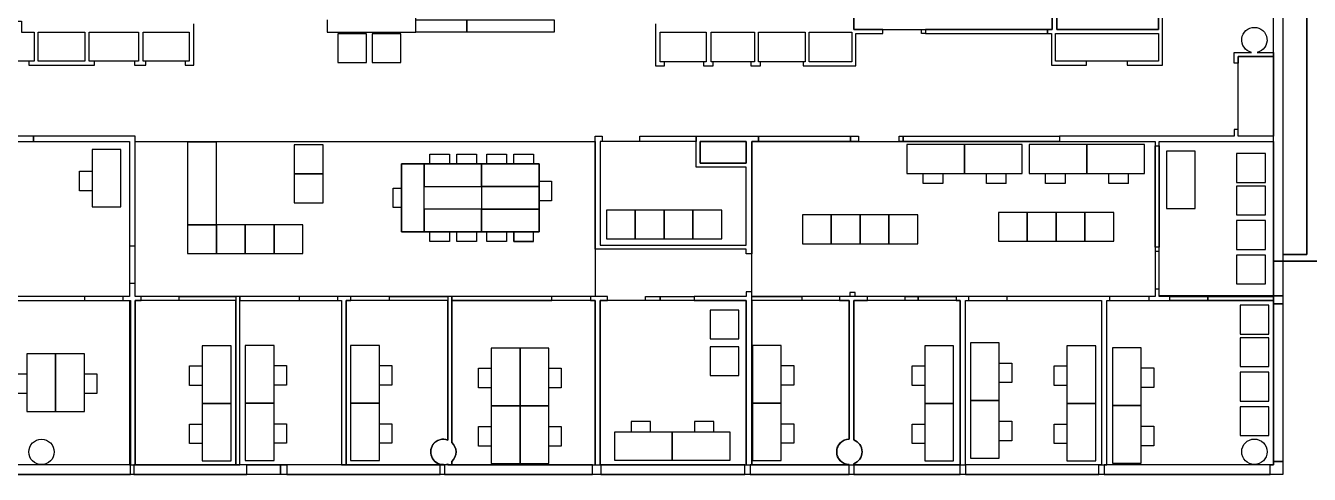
# Model space of a CAD drawing. Extents: x -199 to 9291, y -8332 to -2424.
# Drawn here: x 1780 to 4863, y -8332 to -7254 of the extents above; entities that cross this region are included whole.
import ezdxf

# ---------------------------------------------------------------- set-up
doc = ezdxf.new("R2010")
doc.units = 0
for name, color, linetype in [('0_VOID', 7, 'CONTINUOUS'), ('CHAIR', 142, 'CONTINUOUS'), ('FLOOR', 3, 'CONTINUOUS'), ('FURNITURE', 2, 'CONTINUOUS'), ('LABS', 1, 'CONTINUOUS'), ('MEETING_ROOMS', 1, 'CONTINUOUS'), ('OFFICES', 1, 'CONTINUOUS'), ('WALLS', 6, 'CONTINUOUS')]:
    doc.layers.add(name, color=color, linetype=linetype)

msp = doc.modelspace()

# ---------------------------------------------------------------- linework, layer by layer
at = {"layer": '0_VOID'}
for points in [[(4857.6, -6280.6), (4799.9, -6280.6), (4799.9, -7803.8), (4857.6, -7803.8)], [(4500.7, -7262.5), (4256.9, -7262.5), (4256.9, -6896.8), (4500.7, -6896.8)], [(1800.6, -7338.9), (1638.1, -7338.9), (1638.1, -7243), (1769.7, -7243), (1769.7, -7269), (1800.6, -7269)], [(1810.4, -7269), (1922.5, -7269), (1922.5, -7338.9), (1810.4, -7338.9)], [(2051, -7338.9), (1932.3, -7338.9), (1932.3, -7269), (2051, -7269)], [(2172.9, -7338.9), (2062.3, -7338.9), (2062.3, -7269), (2172.9, -7269)], [(3414.8, -7340.5), (3304.3, -7340.5), (3304.3, -7269), (3414.8, -7269)], [(3530.3, -7340.5), (3426.2, -7340.5), (3426.2, -7269), (3530.3, -7269)], [(3652.2, -7340.5), (3540, -7340.5), (3540, -7269), (3652.2, -7269)], [(3661.9, -7269), (3764.4, -7269), (3764.4, -7340.5), (3661.9, -7340.5)], [(4500.7, -7338.9), (4253.7, -7338.9), (4253.7, -7272.3), (4500.7, -7272.3)], [(4692.6, -7327.5), (4777.1, -7327.5), (4777.1, -7519.4), (4692.6, -7519.4)], [(3400.2, -7584.4), (3510.8, -7584.4), (3510.8, -7532.4), (3400.2, -7532.4)]]:
    msp.add_lwpolyline(points, close=True, dxfattribs=at)
at = {"layer": 'CHAIR'}
for points in [[(2238.3, -7732), (2238.3, -7533.8), (2169.1, -7533.8), (2169.1, -7732), (2238.3, -7732)], [(2238.3, -7732), (2238.3, -7533.8), (2169.1, -7533.8), (2169.1, -7732), (2238.3, -7732)], [(2494.2, -7609.6), (2494.2, -7540.4), (2425, -7540.4), (2425, -7609.6), (2494.2, -7609.6)], [(2750.9, -7585.8), (2750.9, -7562.3), (2797.9, -7562.3), (2797.9, -7585.8)], [(2815.5, -7585.8), (2815.5, -7562.3), (2862.5, -7562.3), (2862.5, -7585.8)], [(2887.9, -7585.8), (2887.9, -7562.3), (2934.9, -7562.3), (2934.9, -7585.8)], [(2952.5, -7585.8), (2952.5, -7562.3), (2999.4, -7562.3), (2999.4, -7585.8)], [(1939.7, -7650.7), (1909.1, -7650.7), (1909.1, -7603.7), (1939.7, -7603.7)], [(2494.2, -7679.3), (2494.2, -7610.1), (2425, -7610.1), (2425, -7679.3), (2494.2, -7679.3)], [(2494.2, -7679.3), (2494.2, -7610.1), (2425, -7610.1), (2425, -7679.3), (2494.2, -7679.3)], [(3982.7, -7632.8), (3935.7, -7632.8), (3935.7, -7608.6)], [(3982.7, -7608.6), (3982.7, -7632.8)], [(4134.7, -7632.8), (4087.7, -7632.8), (4087.7, -7608.6)], [(4134.7, -7632.8), (4134.7, -7608.6)], [(4276.9, -7632.8), (4229.9, -7632.8), (4229.9, -7608.6)], [(4276.9, -7608.6), (4276.9, -7632.8)], [(4428.8, -7632.8), (4381.9, -7632.8), (4381.9, -7608.6)], [(4428.8, -7632.8), (4428.8, -7608.6)], [(2682.4, -7690.9), (2662.6, -7690.9), (2662.6, -7643.9), (2682.4, -7643.9)], [(3013.6, -7627.6), (3043.3, -7627.6), (3043.3, -7674.6)], [(3043.3, -7674.6), (3013.6, -7674.6)], [(2238.3, -7801.2), (2238.3, -7732), (2169.1, -7732), (2169.1, -7801.2), (2238.3, -7801.2)], [(2238.3, -7801.2), (2238.3, -7732), (2169.1, -7732), (2169.1, -7801.2), (2238.3, -7801.2)], [(2307.5, -7801.2), (2307.5, -7732), (2238.3, -7732), (2238.3, -7801.2), (2307.5, -7801.2)], [(2307.5, -7801.2), (2307.5, -7732), (2238.3, -7732), (2238.3, -7801.2), (2307.5, -7801.2)], [(2376.7, -7801.2), (2376.7, -7732), (2307.5, -7732), (2307.5, -7801.2), (2376.7, -7801.2)], [(2376.7, -7801.2), (2376.7, -7732), (2307.5, -7732), (2307.5, -7801.2), (2376.7, -7801.2)], [(2445.9, -7801.2), (2445.9, -7732), (2376.7, -7732), (2376.7, -7801.2), (2445.9, -7801.2)], [(2445.9, -7801.2), (2445.9, -7732), (2376.7, -7732), (2376.7, -7801.2), (2445.9, -7801.2)], [(2797.9, -7772.4), (2750.9, -7772.4), (2750.9, -7748.9)], [(2797.9, -7748.9), (2797.9, -7772.4)], [(2862.5, -7772.4), (2815.5, -7772.4), (2815.5, -7748.9)], [(2862.5, -7748.9), (2862.5, -7772.4)], [(2934.9, -7772.4), (2887.9, -7772.4), (2887.9, -7748.9)], [(2934.9, -7748.9), (2934.9, -7772.4)], [(2999.4, -7772.4), (2952.5, -7772.4), (2952.5, -7748.9)], [(2952.5, -7748.9), (2952.5, -7772.4), (2999.4, -7772.4), (2999.4, -7748.9)], [(3493, -8006.6), (3493, -7937.4), (3423.8, -7937.4), (3423.8, -8006.6), (3493, -8006.6)], [(3493, -8094.8), (3493, -8025.6), (3423.8, -8025.6), (3423.8, -8094.8), (3493, -8094.8)], [(2204, -8118.3), (2173.4, -8118.3), (2173.4, -8071.3), (2204, -8071.3)], [(2376.9, -8070.5), (2406.8, -8070.5), (2406.8, -8117.5)], [(2629.8, -8070.5), (2659.8, -8070.5), (2659.8, -8117.5)], [(2898.3, -8124.2), (2867.7, -8124.2), (2867.7, -8077.2), (2898.3, -8077.2)], [(3036.7, -8077.2), (3066.6, -8077.2), (3066.6, -8124.2)], [(3594.7, -8070.5), (3624.7, -8070.5), (3624.7, -8117.5)], [(3939.6, -8118.3), (3909, -8118.3), (3909, -8071.3), (3939.6, -8071.3)], [(4118.3, -8064.7), (4148.3, -8064.7), (4148.3, -8111.7)], [(4280.9, -8118.3), (4250.2, -8118.3), (4250.2, -8071.3), (4280.9, -8071.3)], [(4459.6, -8076.4), (4489.5, -8076.4), (4489.5, -8123.4)], [(1782.8, -8137.8), (1752.2, -8137.8), (1752.2, -8090.8), (1782.8, -8090.8)], [(1921.2, -8090.8), (1951.2, -8090.8), (1951.2, -8137.8)], [(1951.2, -8137.8), (1921.2, -8137.8)], [(2406.8, -8117.5), (2376.9, -8117.5)], [(2659.8, -8117.5), (2629.8, -8117.5)], [(3066.6, -8124.2), (3036.7, -8124.2)], [(3624.7, -8117.5), (3594.7, -8117.5)], [(4148.3, -8111.7), (4118.3, -8111.7)], [(4489.5, -8123.4), (4459.6, -8123.4)], [(2204, -8258.3), (2173.4, -8258.3), (2173.4, -8211.3), (2204, -8211.3)], [(2376.9, -8210.5), (2406.8, -8210.5), (2406.8, -8257.5)], [(2629.8, -8210.5), (2659.8, -8210.5), (2659.8, -8257.5)], [(2898.3, -8264.2), (2867.7, -8264.2), (2867.7, -8217.2), (2898.3, -8217.2)], [(3036.7, -8217.2), (3066.6, -8217.2), (3066.6, -8264.2)], [(3281.1, -8205.5), (3234.1, -8205.5), (3234.1, -8229.8)], [(3281.1, -8229.8), (3281.1, -8205.5)], [(3433.1, -8205.5), (3386.1, -8205.5), (3386.1, -8229.8)], [(3433.1, -8229.8), (3433.1, -8205.5)], [(3594.7, -8210.5), (3624.7, -8210.5), (3624.7, -8257.5)], [(3939.6, -8258.3), (3909, -8258.3), (3909, -8211.3), (3939.6, -8211.3)], [(4118.3, -8204.6), (4148.3, -8204.6), (4148.3, -8251.6)], [(4280.9, -8258.3), (4250.2, -8258.3), (4250.2, -8211.3), (4280.9, -8211.3)], [(4459.6, -8216.3), (4489.5, -8216.3), (4489.5, -8263.3)], [(2659.8, -8257.5), (2629.8, -8257.5)], [(3624.7, -8257.5), (3594.7, -8257.5)], [(4148.3, -8251.6), (4118.3, -8251.6)], [(3066.6, -8264.2), (3036.7, -8264.2)], [(4489.5, -8263.3), (4459.6, -8263.3)]]:
    msp.add_lwpolyline(points, dxfattribs=at)
at = {"layer": 'FLOOR'}
msp.add_lwpolyline([(-198.9, -3331.8), (4799.9, -3331.8), (4799.9, -3489.5), (5206.3, -3489.5), (5206.3, -2423.9), (9290.6, -2423.9), (9290.6, -8215.1), (5206.3, -8215.1), (5206.3, -7820.1), (4799.9, -7820.1), (4799.9, -8332.2), (-198.9, -8332.2)], close=True, dxfattribs=at)
at = {"layer": 'FURNITURE'}
for points in [[(2598.8, -7342.2), (2598.8, -7273), (2529.5, -7273), (2529.5, -7342.2), (2598.8, -7342.2)], [(2681.1, -7342.2), (2681.1, -7273), (2611.9, -7273), (2611.9, -7342.2), (2681.1, -7342.2)], [(2008.9, -7550.9), (1939.7, -7550.9), (1939.7, -7689.3), (2008.9, -7689.3), (2008.9, -7550.9)], [(2008.9, -7550.9), (1939.7, -7550.9), (1939.7, -7689.3), (2008.9, -7689.3), (2008.9, -7550.9)], [(4034.8, -7608.6), (4034.8, -7539.4), (3896.4, -7539.4), (3896.4, -7608.6), (4034.8, -7608.6)], [(4034.8, -7608.6), (4034.8, -7539.4), (3896.4, -7539.4), (3896.4, -7608.6), (4034.8, -7608.6)], [(4173.2, -7608.6), (4173.2, -7539.4), (4034.8, -7539.4), (4034.8, -7608.6), (4173.2, -7608.6)], [(4173.2, -7608.6), (4173.2, -7539.4), (4034.8, -7539.4), (4034.8, -7608.6), (4173.2, -7608.6)], [(4329, -7608.6), (4329, -7539.4), (4190.6, -7539.4), (4190.6, -7608.6), (4329, -7608.6)], [(4329, -7608.6), (4329, -7539.4), (4190.6, -7539.4), (4190.6, -7608.6), (4329, -7608.6)], [(4467.4, -7608.6), (4467.4, -7539.4), (4329, -7539.4), (4329, -7608.6), (4467.4, -7608.6)], [(4467.4, -7608.6), (4467.4, -7539.4), (4329, -7539.4), (4329, -7608.6), (4467.4, -7608.6)], [(4589, -7555.1), (4519.8, -7555.1), (4519.8, -7693.5), (4589, -7693.5), (4589, -7555.1)], [(4589, -7555.1), (4519.8, -7555.1), (4519.8, -7693.5), (4589, -7693.5), (4589, -7555.1)], [(4757.9, -7630.3), (4757.9, -7561.1), (4688.7, -7561.1), (4688.7, -7630.3), (4757.9, -7630.3)], [(4757.9, -7630.3), (4757.9, -7561.1), (4688.7, -7561.1), (4688.7, -7630.3), (4757.9, -7630.3)], [(2736.8, -7585.8), (2682.4, -7585.8), (2682.4, -7748.9), (2736.8, -7748.9), (2736.8, -7585.8)], [(2736.8, -7585.8), (2682.4, -7585.8), (2682.4, -7748.9), (2736.8, -7748.9), (2736.8, -7585.8)], [(2875.2, -7640.2), (2875.2, -7585.8), (2736.8, -7585.8), (2736.8, -7640.2), (2875.2, -7640.2)], [(2875.2, -7640.2), (2875.2, -7585.8), (2736.8, -7585.8), (2736.8, -7640.2), (2875.2, -7640.2)], [(3013.6, -7640.2), (3013.6, -7585.8), (2875.2, -7585.8), (2875.2, -7640.2), (3013.6, -7640.2)], [(3013.6, -7640.2), (3013.6, -7585.8), (2875.2, -7585.8), (2875.2, -7640.2), (3013.6, -7640.2)], [(3013.6, -7694.6), (3013.6, -7640.2), (2875.2, -7640.2), (2875.2, -7694.6), (3013.6, -7694.6)], [(3013.6, -7694.6), (3013.6, -7640.2), (2875.2, -7640.2), (2875.2, -7694.6), (3013.6, -7694.6)], [(4757.9, -7708.6), (4757.9, -7639.4), (4688.7, -7639.4), (4688.7, -7708.6), (4757.9, -7708.6)], [(4757.9, -7708.6), (4757.9, -7639.4), (4688.7, -7639.4), (4688.7, -7708.6), (4757.9, -7708.6)], [(2875.2, -7748.9), (2875.2, -7694.6), (2736.8, -7694.6), (2736.8, -7748.9), (2875.2, -7748.9)], [(2875.2, -7748.9), (2875.2, -7694.6), (2736.8, -7694.6), (2736.8, -7748.9), (2875.2, -7748.9)], [(3013.6, -7748.9), (3013.6, -7694.6), (2875.2, -7694.6), (2875.2, -7748.9), (3013.6, -7748.9)], [(3013.6, -7748.9), (3013.6, -7694.6), (2875.2, -7694.6), (2875.2, -7748.9), (3013.6, -7748.9)], [(3244.3, -7766), (3244.3, -7696.8), (3175.1, -7696.8), (3175.1, -7766), (3244.3, -7766)], [(3244.3, -7766), (3244.3, -7696.8), (3175.1, -7696.8), (3175.1, -7766), (3244.3, -7766)], [(3313.5, -7766), (3313.5, -7696.8), (3244.3, -7696.8), (3244.3, -7766), (3313.5, -7766)], [(3313.5, -7766), (3313.5, -7696.8), (3244.3, -7696.8), (3244.3, -7766), (3313.5, -7766)], [(3382.7, -7766), (3382.7, -7696.8), (3313.5, -7696.8), (3313.5, -7766), (3382.7, -7766)], [(3382.7, -7766), (3382.7, -7696.8), (3313.5, -7696.8), (3313.5, -7766), (3382.7, -7766)], [(3451.9, -7766), (3451.9, -7696.8), (3382.7, -7696.8), (3382.7, -7766), (3451.9, -7766)], [(3451.9, -7766), (3451.9, -7696.8), (3382.7, -7696.8), (3382.7, -7766), (3451.9, -7766)], [(4185.7, -7771.8), (4185.7, -7702.6), (4116.5, -7702.6), (4116.5, -7771.8), (4185.7, -7771.8)], [(4185.7, -7771.8), (4185.7, -7702.6), (4116.5, -7702.6), (4116.5, -7771.8), (4185.7, -7771.8)], [(4254.9, -7771.8), (4254.9, -7702.6), (4185.7, -7702.6), (4185.7, -7771.8), (4254.9, -7771.8)], [(4254.9, -7771.8), (4254.9, -7702.6), (4185.7, -7702.6), (4185.7, -7771.8), (4254.9, -7771.8)], [(4324.1, -7771.8), (4324.1, -7702.6), (4254.9, -7702.6), (4254.9, -7771.8), (4324.1, -7771.8)], [(4324.1, -7771.8), (4324.1, -7702.6), (4254.9, -7702.6), (4254.9, -7771.8), (4324.1, -7771.8)], [(4393.3, -7771.8), (4393.3, -7702.6), (4324.1, -7702.6), (4324.1, -7771.8), (4393.3, -7771.8)], [(4393.3, -7771.8), (4393.3, -7702.6), (4324.1, -7702.6), (4324.1, -7771.8), (4393.3, -7771.8)], [(3715, -7777.7), (3715, -7708.5), (3645.8, -7708.5), (3645.8, -7777.7), (3715, -7777.7)], [(3715, -7777.7), (3715, -7708.5), (3645.8, -7708.5), (3645.8, -7777.7), (3715, -7777.7)], [(3784.2, -7777.7), (3784.2, -7708.5), (3715, -7708.5), (3715, -7777.7), (3784.2, -7777.7)], [(3784.2, -7777.7), (3784.2, -7708.5), (3715, -7708.5), (3715, -7777.7), (3784.2, -7777.7)], [(3853.4, -7777.7), (3853.4, -7708.5), (3784.2, -7708.5), (3784.2, -7777.7), (3853.4, -7777.7)], [(3853.4, -7777.7), (3853.4, -7708.5), (3784.2, -7708.5), (3784.2, -7777.7), (3853.4, -7777.7)], [(3922.6, -7777.7), (3922.6, -7708.5), (3853.4, -7708.5), (3853.4, -7777.7), (3922.6, -7777.7)], [(3922.6, -7777.7), (3922.6, -7708.5), (3853.4, -7708.5), (3853.4, -7777.7), (3922.6, -7777.7)], [(4757.9, -7791.5), (4757.9, -7722.3), (4688.7, -7722.3), (4688.7, -7791.5), (4757.9, -7791.5)], [(4757.9, -7791.5), (4757.9, -7722.3), (4688.7, -7722.3), (4688.7, -7791.5), (4757.9, -7791.5)], [(4757.9, -7874.3), (4757.9, -7805.1), (4688.7, -7805.1), (4688.7, -7874.3), (4757.9, -7874.3)], [(4757.9, -7874.3), (4757.9, -7805.1), (4688.7, -7805.1), (4688.7, -7874.3), (4757.9, -7874.3)], [(4766, -7994.8), (4766, -7925.6), (4696.8, -7925.6), (4696.8, -7994.8), (4766, -7994.8)], [(4766, -7994.8), (4766, -7925.6), (4696.8, -7925.6), (4696.8, -7994.8), (4766, -7994.8)], [(4118.3, -8016.4), (4049.1, -8016.4), (4049.1, -8154.8), (4118.3, -8154.8), (4118.3, -8016.4)], [(4118.3, -8016.4), (4049.1, -8016.4), (4049.1, -8154.8), (4118.3, -8154.8), (4118.3, -8016.4)], [(4766, -8073.1), (4766, -8003.9), (4696.8, -8003.9), (4696.8, -8073.1), (4766, -8073.1)], [(4766, -8073.1), (4766, -8003.9), (4696.8, -8003.9), (4696.8, -8073.1), (4766, -8073.1)], [(1852, -8042.5), (1782.8, -8042.5), (1782.8, -8180.9), (1852, -8180.9), (1852, -8042.5)], [(1852, -8042.5), (1782.8, -8042.5), (1782.8, -8180.9), (1852, -8180.9), (1852, -8042.5)], [(1921.2, -8042.5), (1852, -8042.5), (1852, -8180.9), (1921.2, -8180.9), (1921.2, -8042.5)], [(1921.2, -8042.5), (1852, -8042.5), (1852, -8180.9), (1921.2, -8180.9), (1921.2, -8042.5)], [(2273.2, -8023.1), (2204, -8023.1), (2204, -8161.5), (2273.2, -8161.5), (2273.2, -8023.1)], [(2273.2, -8023.1), (2204, -8023.1), (2204, -8161.5), (2273.2, -8161.5), (2273.2, -8023.1)], [(2376.9, -8022.3), (2307.6, -8022.3), (2307.6, -8160.7), (2376.9, -8160.7), (2376.9, -8022.3)], [(2376.9, -8022.3), (2307.6, -8022.3), (2307.6, -8160.7), (2376.9, -8160.7), (2376.9, -8022.3)], [(2629.8, -8022.3), (2560.6, -8022.3), (2560.6, -8160.7), (2629.8, -8160.7), (2629.8, -8022.3)], [(2629.8, -8022.3), (2560.6, -8022.3), (2560.6, -8160.7), (2629.8, -8160.7), (2629.8, -8022.3)], [(2967.5, -8029), (2898.3, -8029), (2898.3, -8167.4), (2967.5, -8167.4), (2967.5, -8029)], [(2967.5, -8029), (2898.3, -8029), (2898.3, -8167.4), (2967.5, -8167.4), (2967.5, -8029)], [(3036.7, -8029), (2967.5, -8029), (2967.5, -8167.4), (3036.7, -8167.4), (3036.7, -8029)], [(3036.7, -8029), (2967.5, -8029), (2967.5, -8167.4), (3036.7, -8167.4), (3036.7, -8029)], [(3594.7, -8022.3), (3525.5, -8022.3), (3525.5, -8160.7), (3594.7, -8160.7), (3594.7, -8022.3)], [(3594.7, -8022.3), (3525.5, -8022.3), (3525.5, -8160.7), (3594.7, -8160.7), (3594.7, -8022.3)], [(4008.8, -8023.1), (3939.6, -8023.1), (3939.6, -8161.5), (4008.8, -8161.5), (4008.8, -8023.1)], [(4008.8, -8023.1), (3939.6, -8023.1), (3939.6, -8161.5), (4008.8, -8161.5), (4008.8, -8023.1)], [(4350.1, -8023.1), (4280.9, -8023.1), (4280.9, -8161.5), (4350.1, -8161.5), (4350.1, -8023.1)], [(4350.1, -8023.1), (4280.9, -8023.1), (4280.9, -8161.5), (4350.1, -8161.5), (4350.1, -8023.1)], [(4459.6, -8028.2), (4390.4, -8028.2), (4390.4, -8166.6), (4459.6, -8166.6), (4459.6, -8028.2)], [(4459.6, -8028.2), (4390.4, -8028.2), (4390.4, -8166.6), (4459.6, -8166.6), (4459.6, -8028.2)], [(4766, -8156), (4766, -8086.8), (4696.8, -8086.8), (4696.8, -8156), (4766, -8156)], [(4766, -8156), (4766, -8086.8), (4696.8, -8086.8), (4696.8, -8156), (4766, -8156)], [(2273.2, -8161.5), (2204, -8161.5), (2204, -8299.9), (2273.2, -8299.9), (2273.2, -8161.5)], [(2273.2, -8161.5), (2204, -8161.5), (2204, -8299.9), (2273.2, -8299.9), (2273.2, -8161.5)], [(2376.9, -8160.7), (2307.6, -8160.7), (2307.6, -8299.1), (2376.9, -8299.1), (2376.9, -8160.7)], [(2376.9, -8160.7), (2307.6, -8160.7), (2307.6, -8299.1), (2376.9, -8299.1), (2376.9, -8160.7)], [(2629.8, -8160.7), (2560.6, -8160.7), (2560.6, -8299.1), (2629.8, -8299.1), (2629.8, -8160.7)], [(2629.8, -8160.7), (2560.6, -8160.7), (2560.6, -8299.1), (2629.8, -8299.1), (2629.8, -8160.7)], [(2967.5, -8167.4), (2898.3, -8167.4), (2898.3, -8305.8), (2967.5, -8305.8), (2967.5, -8167.4)], [(2967.5, -8167.4), (2898.3, -8167.4), (2898.3, -8305.8), (2967.5, -8305.8), (2967.5, -8167.4)], [(3036.7, -8167.4), (2967.5, -8167.4), (2967.5, -8305.8), (3036.7, -8305.8), (3036.7, -8167.4)], [(3036.7, -8167.4), (2967.5, -8167.4), (2967.5, -8305.8), (3036.7, -8305.8), (3036.7, -8167.4)], [(3594.7, -8160.7), (3525.5, -8160.7), (3525.5, -8299.1), (3594.7, -8299.1), (3594.7, -8160.7)], [(3594.7, -8160.7), (3525.5, -8160.7), (3525.5, -8299.1), (3594.7, -8299.1), (3594.7, -8160.7)], [(4008.8, -8161.5), (3939.6, -8161.5), (3939.6, -8299.9), (4008.8, -8299.9), (4008.8, -8161.5)], [(4008.8, -8161.5), (3939.6, -8161.5), (3939.6, -8299.9), (4008.8, -8299.9), (4008.8, -8161.5)], [(4118.3, -8154.8), (4049.1, -8154.8), (4049.1, -8293.2), (4118.3, -8293.2), (4118.3, -8154.8)], [(4118.3, -8154.8), (4049.1, -8154.8), (4049.1, -8293.2), (4118.3, -8293.2), (4118.3, -8154.8)], [(4350.1, -8161.5), (4280.9, -8161.5), (4280.9, -8299.9), (4350.1, -8299.9), (4350.1, -8161.5)], [(4350.1, -8161.5), (4280.9, -8161.5), (4280.9, -8299.9), (4350.1, -8299.9), (4350.1, -8161.5)], [(4459.6, -8166.6), (4390.4, -8166.6), (4390.4, -8305), (4459.6, -8305), (4459.6, -8166.6)], [(4459.6, -8166.6), (4390.4, -8166.6), (4390.4, -8305), (4459.6, -8305), (4459.6, -8166.6)], [(4766, -8238.9), (4766, -8169.7), (4696.8, -8169.7), (4696.8, -8238.9), (4766, -8238.9)], [(4766, -8238.9), (4766, -8169.7), (4696.8, -8169.7), (4696.8, -8238.9), (4766, -8238.9)], [(3333.2, -8229.8), (3333.2, -8299), (3194.8, -8299), (3194.8, -8229.8), (3333.2, -8229.8)], [(3333.2, -8229.8), (3333.2, -8299), (3194.8, -8299), (3194.8, -8229.8), (3333.2, -8229.8)], [(3471.6, -8229.8), (3471.6, -8299), (3333.2, -8299), (3333.2, -8229.8), (3471.6, -8229.8)], [(3471.6, -8229.8), (3471.6, -8299), (3333.2, -8299), (3333.2, -8229.8), (3471.6, -8229.8)], [(2406.8, -8257.5), (2376.9, -8257.5)]]:
    msp.add_lwpolyline(points, dxfattribs=at)
msp.add_lwpolyline([(3013.6, -7748.9), (2682.4, -7748.9), (2682.4, -7585.8), (3013.6, -7585.8)], close=True, dxfattribs=at)
at = {"layer": 'LABS'}
msp.add_lwpolyline([(2042.8, -7532.4), (3148.2, -7532.4), (3148.2, -7904.6), (2042.8, -7904.6)], close=True, dxfattribs=at)
at = {"layer": 'MEETING_ROOMS'}
msp.add_lwpolyline([(4245.5, -6422.1), (3769.2, -6422.1), (3769.2, -7262.5), (3839.1, -7262.5), (3931.8, -7262.5), (3941.5, -7262.5), (4234.1, -7262.5), (4245.5, -7262.5)], close=True, dxfattribs=at)
at = {"layer": 'OFFICES'}
for points in [[(2029.8, -7904.6), (1319.4, -7904.6), (1319.4, -7532.4), (2029.8, -7532.4)], [(3510.8, -7594.1), (3390.5, -7594.1), (3390.5, -7532.4), (3255.5, -7532.4), (3164.5, -7532.4), (3159.6, -7532.4), (3159.6, -7781.1), (3510.8, -7781.1)], [(3523.8, -7532.4), (4492.6, -7532.4), (4492.6, -7904.6), (3523.8, -7904.6)], [(4777.1, -7903), (4502.4, -7903), (4502.4, -7532.4), (4777.1, -7532.4)], [(1686.8, -7914.4), (2031.5, -7914.4), (2031.5, -8309.4), (1686.8, -8309.4)], [(2042.8, -8309.4), (2285.1, -8309.4), (2285.1, -7914.4), (2042.8, -7914.4)], [(2294.8, -7914.4), (2538.6, -7914.4), (2538.6, -8309.4), (2294.8, -8309.4)], [(3510.8, -7914.4), (3385.6, -7914.4), (3304.3, -7914.4), (3268.5, -7914.4), (3159.6, -7914.4), (3159.6, -8309.4), (3161.3, -8309.4), (3507.5, -8309.4), (3510.8, -8309.4)], [(4364.2, -8309.4), (4037.5, -8309.4), (4037.5, -7914.4), (4364.2, -7914.4)], [(4777.1, -8309.4), (4377.2, -8309.4), (4377.2, -7914.4), (4777.1, -7914.4)]]:
    msp.add_lwpolyline(points, close=True, dxfattribs=at)
for points in [[(2793.9, -7914.4), (2561.4, -7914.4), (2550, -7914.4), (2550, -8309.4), (2776, -8309.4), (2783.3, -8308.6, -1.194289), (2793.9, -8249.6)], [(3148.2, -7914.4), (2803.6, -7914.4), (2803.6, -8255.4, -0.447801), (2803.6, -8300.9), (2803.6, -8309.4), (3141.7, -8309.4), (3148.2, -8309.4)], [(3757.8, -7914.4), (3735.1, -7914.4), (3644.1, -7914.4), (3523.8, -7914.4), (3523.8, -8309.4), (3757.8, -8309.4), (3757.8, -8308.5, -0.977133), (3757.8, -8247.5)], [(4024.4, -7914.4), (4014.7, -7914.4), (3923.7, -7914.4), (3892.8, -7914.4), (3801.7, -7914.4), (3769.2, -7914.4), (3769.2, -8249.4, -0.693717), (3769.2, -8306.5), (3769.2, -8309.4), (4024.4, -8309.4)]]:
    msp.add_lwpolyline(points, format="xyb", close=True, dxfattribs=at)
at = {"layer": 'WALLS'}
for points in [[(4799.9, -7820.1), (4777.1, -7820.1), (4777.1, -6257.9), (4799.9, -6257.9)], [(4256.9, -7262.5), (4500.7, -7262.5), (4500.7, -6896.8), (4256.9, -6896.8)], [(2839.4, -7269), (2717.5, -7269), (2717.5, -7239.8), (2839.4, -7239.8)], [(2839.4, -7239.8), (3049.1, -7239.8), (3049.1, -7269), (2839.4, -7269)], [(1922.5, -7338.9), (1810.4, -7338.9), (1810.4, -7269), (1922.5, -7269)], [(3661.9, -7269), (3764.4, -7269), (3764.4, -7340.5), (3661.9, -7340.5)], [(3931.8, -7262.5), (3941.5, -7262.5), (3941.5, -7272.3), (3931.8, -7272.3)], [(3941.5, -7272.3), (4234.1, -7272.3), (4234.1, -7262.5), (3941.5, -7262.5)], [(1708, -7532.4), (1799, -7532.4), (1799, -7519.4), (1708, -7519.4)], [(1799, -7519.4), (1799, -7532.4), (2029.8, -7532.4), (2029.8, -7782.7), (2042.8, -7782.7), (2042.8, -7519.4)], [(3148.2, -7519.4), (3164.5, -7519.4), (3164.5, -7532.4), (3159.6, -7532.4), (3159.6, -7781.1), (3510.8, -7781.1), (3510.8, -7594.1), (3390.5, -7594.1), (3390.5, -7519.4), (3540, -7519.4), (3540, -7532.4), (3523.8, -7532.4), (3523.8, -7802.2), (3510.8, -7802.2), (3510.8, -7790.8), (3148.2, -7790.8)], [(3390.5, -7532.4), (3255.5, -7532.4), (3255.5, -7519.4), (3390.5, -7519.4)], [(3761.1, -7532.4), (3540, -7532.4), (3540, -7519.4), (3761.1, -7519.4)], [(3761.1, -7519.4), (3780.6, -7519.4), (3780.6, -7532.4), (3761.1, -7532.4)], [(3878.1, -7519.4), (3887.9, -7519.4), (3887.9, -7532.4), (3878.1, -7532.4)], [(3887.9, -7519.4), (4263.4, -7519.4), (4263.4, -7532.4), (3887.9, -7532.4)], [(4263.4, -7519.4), (4263.4, -7532.4), (4492.6, -7532.4), (4492.6, -7542.1), (4502.4, -7542.1), (4502.4, -7532.4), (4777.1, -7532.4), (4777.1, -7519.4), (4692.6, -7519.4), (4692.6, -7503.1), (4682.8, -7503.1), (4682.8, -7519.4)], [(3400.2, -7532.4), (3510.8, -7532.4), (3510.8, -7584.4), (3400.2, -7584.4)], [(4502.4, -7786), (4492.6, -7786), (4492.6, -7542.1), (4502.4, -7542.1)], [(4492.6, -7786), (4492.6, -7795.7), (4502.4, -7795.7), (4502.4, -7786)], [(4799.9, -7903), (4777.1, -7903), (4777.1, -7820.1), (4799.9, -7820.1)], [(2029.8, -7873.7), (2029.8, -7904.6), (2013.6, -7904.6), (2013.6, -7914.4), (2029.8, -7914.4), (2029.8, -8309.4), (2042.8, -8309.4), (2042.8, -7914.4), (2057.5, -7914.4), (2057.5, -7904.6), (2042.8, -7904.6), (2042.8, -7873.7)], [(4478, -7904.6), (4478, -7914.4), (4528.4, -7914.4), (4528.4, -7904.6), (4502.4, -7904.6), (4502.4, -7886.7), (4492.6, -7886.7), (4492.6, -7904.6)], [(1431.6, -7904.6), (1431.6, -7914.4), (1673.8, -7914.4), (1673.8, -8309.4), (1686.8, -8309.4), (1686.8, -7914.4), (1922.5, -7914.4), (1922.5, -7904.6)], [(2148.5, -7904.6), (2285.1, -7904.6), (2285.1, -7914.4), (2148.5, -7914.4)], [(2294.8, -7904.6), (2285.1, -7904.6), (2285.1, -8309.4), (2294.8, -8309.4)], [(2294.8, -7914.4), (2437.9, -7914.4), (2437.9, -7904.6), (2294.8, -7904.6)], [(2528.9, -7904.6), (2528.9, -7914.4), (2538.6, -7914.4), (2538.6, -8309.4), (2550, -8309.4), (2550, -7914.4), (2561.4, -7914.4), (2561.4, -7904.6)], [(2654.1, -7904.6), (2793.9, -7904.6), (2793.9, -7914.4), (2654.1, -7914.4)], [(2803.6, -7914.4), (3044.2, -7914.4), (3044.2, -7904.6), (2803.6, -7904.6)], [(3136.9, -7904.6), (3136.9, -7914.4), (3148.2, -7914.4), (3148.2, -8309.4), (3159.6, -8309.4), (3159.6, -7914.4), (3177.5, -7914.4), (3177.5, -7904.6)], [(3268.5, -7904.6), (3304.3, -7904.6), (3304.3, -7914.4), (3268.5, -7914.4)], [(3304.3, -7904.6), (3385.6, -7904.6), (3385.6, -7914.4), (3304.3, -7914.4)], [(3523.8, -7893.2), (3510.8, -7893.2), (3510.8, -7904.6), (3385.6, -7904.6), (3385.6, -7914.4), (3510.8, -7914.4), (3510.8, -8309.4), (3523.8, -8309.4)], [(3523.8, -7904.6), (3644.1, -7904.6), (3644.1, -7914.4), (3523.8, -7914.4)], [(3892.8, -7904.6), (3923.7, -7904.6), (3923.7, -7914.4), (3892.8, -7914.4)], [(3923.7, -7904.6), (4014.7, -7904.6), (4014.7, -7914.4), (3923.7, -7914.4)], [(4014.7, -7904.6), (4014.7, -7914.4), (4024.4, -7914.4), (4024.4, -8309.4), (4037.5, -8309.4), (4037.5, -7914.4), (4045.6, -7914.4), (4045.6, -7904.6)], [(4136.6, -7904.6), (4136.6, -7914.4), (4364.2, -7914.4), (4364.2, -8309.4), (4377.2, -8309.4), (4377.2, -7914.4), (4383.7, -7914.4), (4383.7, -7904.6)], [(4528.4, -7904.6), (4619.4, -7904.6), (4619.4, -7914.4), (4528.4, -7914.4)], [(4619.4, -7904.6), (4777.1, -7904.6), (4777.1, -7914.4), (4619.4, -7914.4)], [(4799.9, -7922.5), (4777.1, -7922.5), (4777.1, -7903), (4799.9, -7903)], [(4799.9, -8301.3), (4777.1, -8301.3), (4777.1, -7922.5), (4799.9, -7922.5)], [(1685.2, -8332.2), (2031.5, -8332.2), (2031.5, -8309.4), (1685.2, -8309.4)], [(2039.6, -8332.2), (2031.5, -8332.2), (2031.5, -8309.4), (2039.6, -8309.4)], [(2039.6, -8332.2), (2311.1, -8332.2), (2311.1, -8309.4), (2039.6, -8309.4)], [(2311.1, -8309.4), (2392.3, -8309.4), (2392.3, -8332.2), (2311.1, -8332.2)], [(2407, -8332.2), (2392.3, -8332.2), (2392.3, -8309.4), (2407, -8309.4)], [(2407, -8332.2), (2776, -8332.2), (2776, -8309.4), (2407, -8309.4)], [(2785.7, -8332.2), (2776, -8332.2), (2776, -8309.4), (2785.7, -8309.4)], [(2785.7, -8332.2), (3141.7, -8332.2), (3141.7, -8309.4), (2785.7, -8309.4)], [(3161.3, -8332.2), (3141.7, -8332.2), (3141.7, -8309.4), (3161.3, -8309.4)], [(3161.3, -8332.2), (3507.5, -8332.2), (3507.5, -8309.4), (3161.3, -8309.4)], [(3520.5, -8332.2), (3507.5, -8332.2), (3507.5, -8309.4), (3520.5, -8309.4)], [(3520.5, -8332.2), (3757.8, -8332.2), (3757.8, -8309.4), (3520.5, -8309.4)], [(3769.2, -8332.2), (3757.8, -8332.2), (3757.8, -8309.4), (3769.2, -8309.4)], [(3769.2, -8332.2), (4024.4, -8332.2), (4024.4, -8309.4), (3769.2, -8309.4)], [(4037.5, -8332.2), (4024.4, -8332.2), (4024.4, -8309.4), (4037.5, -8309.4)], [(4037.5, -8332.2), (4357.7, -8332.2), (4357.7, -8309.4), (4037.5, -8309.4)], [(4357.7, -8309.4), (4370.7, -8309.4), (4370.7, -8332.2), (4357.7, -8332.2)], [(4370.7, -8332.2), (4769, -8332.2), (4769, -8309.4), (4370.7, -8309.4)], [(4769, -8309.4), (4777.1, -8309.4), (4777.1, -8301.3), (4799.9, -8301.3), (4799.9, -8332.2), (4769, -8332.2)]]:
    msp.add_lwpolyline(points, close=True, dxfattribs=at)
for points in [[(5215.2, -6264.4), (4799.9, -6264.4), (4799.9, -6264.4), (4799.9, -6280.6), (4857.6, -6280.6), (4857.6, -7803.8), (4799.9, -7803.8), (4799.9, -7820.1), (5206.3, -7820.1)], [(3292.9, -7249.5), (3292.9, -7350.3), (3314.1, -7350.3), (3314.1, -7340.5), (3304.3, -7340.5), (3304.3, -7269), (3414.8, -7269), (3414.8, -7340.5), (3408.3, -7340.5), (3408.3, -7350.3), (3431.1, -7350.3), (3431.1, -7340.5), (3426.2, -7340.5), (3426.2, -7269), (3530.3, -7269), (3530.3, -7340.5), (3522.1, -7340.5), (3522.1, -7350.3), (3544.9, -7350.3), (3544.9, -7340.5), (3540, -7340.5), (3540, -7269), (3652.2, -7269), (3652.2, -7340.5), (3647.3, -7340.5), (3647.3, -7350.3), (3774.1, -7350.3), (3774.1, -7272.3), (3839.1, -7272.3), (3839.1, -7262.5), (3769.2, -7262.5), (3769.2, -6422.1)], [(4245.5, -6422.1), (4245.5, -7262.5), (4234.1, -7262.5), (4234.1, -7272.3), (4243.9, -7272.3), (4243.9, -7348.7), (4328.4, -7348.7), (4328.4, -7338.9), (4253.7, -7338.9), (4253.7, -7272.3), (4500.7, -7272.3), (4500.7, -7338.9), (4426, -7338.9), (4426, -7348.7), (4510.5, -7348.7), (4510.5, -6891.9)], [(2504.5, -7239.8), (2504.5, -7269), (2717.5, -7269), (2717.5, -7208.9)], [(1769.7, -7269), (1800.6, -7269), (1800.6, -7338.9), (1787.6, -7338.9), (1787.6, -7348.7), (1945.3, -7348.7), (1945.3, -7338.9), (1932.3, -7338.9), (1932.3, -7269), (2051, -7269), (2051, -7338.9), (2041.2, -7338.9), (2041.2, -7348.7), (2068.8, -7348.7), (2068.8, -7338.9), (2062.3, -7338.9), (2062.3, -7269), (2172.9, -7269), (2172.9, -7338.9), (2163.1, -7338.9), (2163.1, -7348.7), (2184.3, -7348.7), (2184.3, -7249.5)], [(3769.2, -8249.4), (3769.2, -7914.4), (3801.7, -7914.4), (3801.7, -7904.6), (3772.5, -7904.6), (3772.5, -7894.9), (3759.5, -7894.9), (3759.5, -7904.6), (3735.1, -7904.6), (3735.1, -7914.4), (3757.8, -7914.4), (3757.8, -8247.5)], [(3757.8, -8308.5), (3757.8, -8309.4), (3769.2, -8309.4), (3769.2, -8306.5)]]:
    msp.add_lwpolyline(points, dxfattribs=at)
for points in [[(4738.3, -7317.8), (4777.1, -7317.8), (4777.1, -7327.5), (4692.6, -7327.5), (4692.6, -7343.8), (4682.8, -7343.8), (4682.8, -7317.8), (4724.3, -7317.8, -8.56967)], [(2793.9, -8306.8), (2793.9, -8309.4), (2803.6, -8309.4), (2803.6, -8300.9, 0.447801), (2803.6, -8255.4), (2803.6, -7904.6), (2793.9, -7904.6), (2793.9, -8249.6, 1.434528)]]:
    msp.add_lwpolyline(points, format="xyb", close=True, dxfattribs=at)
for centre in [(1818, -8278.3), (4731.3, -8277.8)]:
    msp.add_circle(centre, 30.5, dxfattribs=at)
for start, end in [(91.3253, 268.6747), (290.5006, 69.4994)]:
    msp.add_arc((3758.6, -8278), 30.5, start, end, dxfattribs=at)

doc.saveas('drawing.dxf')
